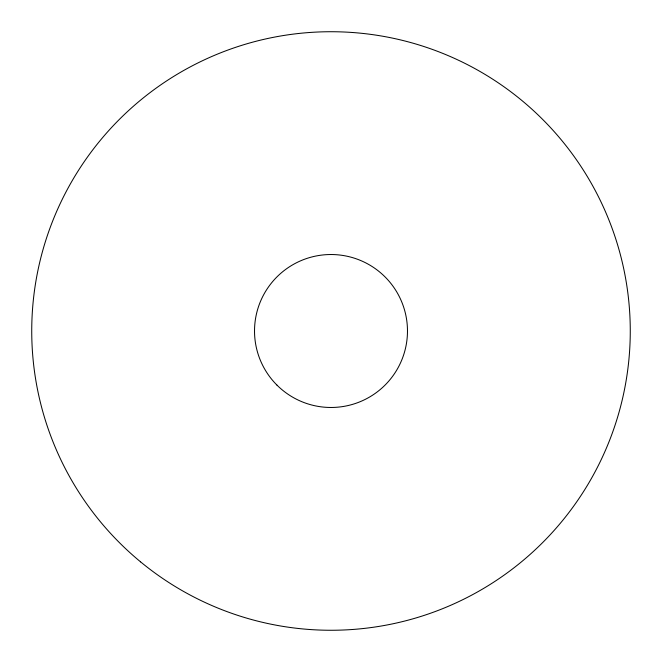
<?xml version="1.0" encoding="UTF-8"?>
<svg xmlns="http://www.w3.org/2000/svg" width="662" height="662" viewBox="0 0 662 662"><rect width="100%" height="100%" fill="white"/><g stroke="black" fill="none" stroke-linecap="round" stroke-linejoin="round"><path stroke-width="0.99" d="M276.923 385.077A76.478 76.478 0 0 0 404.871 350.794A76.478 76.478 0 0 0 311.206 257.129A76.478 76.478 0 0 0 276.923 385.077M140.584 561.873A299.274 299.274 0 0 0 626.153 380.468A299.274 299.274 0 0 0 226.263 50.651A299.274 299.274 0 0 0 140.584 561.873"/></g></svg>
